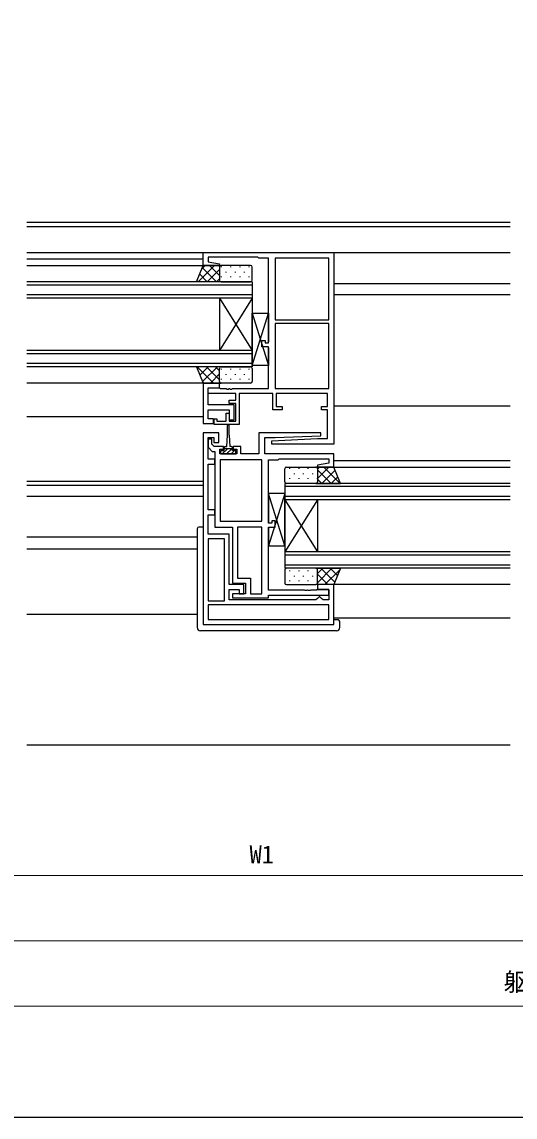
# Model space of a CAD drawing. Units: millimetres, scale not verified. Extents: x -437 to 438, y -681 to 679.
# Drawn here: x -197.3 to -46.3, y -681.2 to -345.9 of the extents above; entities that cross this region are included whole.
import ezdxf
from ezdxf.enums import TextEntityAlignment as Align

# ---------------------------------------------------------------- set-up
doc = ezdxf.new("R2010")
doc.units = ezdxf.units.MM
doc.header["$LTSCALE"] = 4
for name, color, linetype in [('0-2_YKK_11', 7, 'Continuous'), ('0-3_YKK_12', 2, 'Continuous'), ('0-4_YKK_13', 4, 'Continuous'), ('0-6_YKK_ZWAK', 7, 'Continuous'), ('0-7_YSS_K', 3, 'Continuous')]:
    doc.layers.add(name, color=color, linetype=linetype)
doc.layers.add('0-5_YKK_D', color=6, linetype='Continuous', lineweight=18)
doc.styles.add('ＭＳ ゴシック', font='')
doc.styles.get('ＭＳ ゴシック').set_extended_font_data('MS Gothic')

msp = doc.modelspace()

# ---------------------------------------------------------------- linework, layer by layer
at = {"layer": '0-2_YKK_11'}
for points in [[(-133.992, -458.32), (-133.809, -458.2), (-133.725, -458.2), (-133.542, -458.32), (-132.992, -458.32), (-132.809, -458.2), (-121.767, -458.2), (-121.767, -445.4), (-123.767, -445.4), (-123.767, -443.5), (-122.767, -443.5), (-122.767, -444.2), (-121.767, -444.2), (-121.767, -418.3), (-124.767, -418.3), (-125.067, -418), (-140.267, -418), (-140.267, -419.331), (-136.745, -419.952), (-136.793, -420.5), (-141.767, -420.5), (-141.767, -416.5), (-101.767, -416.5)], [(-101.767, -416.5), (-101.767, -475.2), (-120.754, -475.2), (-120.779, -474.226), (-106.767, -473.5), (-103.667, -473.5), (-103.667, -464.7), (-105.567, -464.7), (-105.567, -463.7), (-103.667, -463.7), (-103.667, -459.7), (-119.467, -459.7), (-119.467, -463.7), (-117.567, -463.7), (-117.567, -464.7), (-120.467, -464.7), (-120.467, -459.7), (-130.767, -459.7), (-130.767, -469.2), (-138.367, -469.2), (-138.367, -467.4), (-137.567, -467.4), (-137.567, -468.2), (-134.767, -468.2), (-134.767, -465.7), (-133.767, -465.7), (-133.767, -468.2), (-131.767, -468.2), (-131.767, -462.7), (-133.767, -462.7), (-133.767, -461.7), (-131.767, -461.7), (-131.767, -459.7), (-140.267, -459.7), (-140.267, -458), (-136.767, -458), (-136.421, -458.2), (-134.725, -458.2), (-134.542, -458.32), (-133.992, -458.32)], [(-122.867, -473.2), (-119.768, -473.2), (-105.756, -472.681), (-105.778, -471.7), (-124.767, -471.7), (-124.767, -478.2), (-130.267, -478.2), (-130.267, -475.9), (-132.567, -475.9), (-132.567, -476.7), (-131.467, -476.7), (-131.467, -478.2), (-136.667, -478.2), (-136.667, -476.7), (-135.567, -476.7), (-135.567, -475.9), (-138.367, -475.9), (-139.067, -475.2), (-139.067, -473.7), (-140.267, -473.7), (-140.267, -476.121), (-138.988, -477.4), (-138.167, -477.4)], [(-138.167, -477.4), (-138.167, -500.6), (-132.767, -500.6), (-132.767, -517.7), (-128.767, -517.7), (-128.767, -521), (-132.767, -521), (-132.767, -522.2), (-121.767, -522.2), (-121.767, -521.4), (-103.267, -521.4), (-103.267, -519.7), (-106.767, -519.7), (-107.113, -519.9), (-108.809, -519.9), (-108.992, -520.02), (-109.542, -520.02), (-109.725, -519.9), (-109.809, -519.9), (-109.992, -520.02), (-110.542, -520.02), (-110.725, -519.9), (-121.767, -519.9), (-121.767, -500.6), (-119.767, -500.6), (-119.767, -498.7), (-120.767, -498.7), (-120.767, -499.4), (-121.767, -499.4), (-121.767, -480), (-118.767, -480), (-118.467, -479.7), (-103.267, -479.7), (-103.267, -481.031), (-106.789, -481.652), (-106.741, -482.2), (-101.767, -482.2), (-101.767, -478.2), (-122.867, -478.2), (-122.867, -473.2)]]:
    msp.add_lwpolyline(points, dxfattribs=at)
for points in [[(-103.267, -437.1), (-103.267, -418.3), (-119.767, -418.3), (-119.767, -437.1)], [(-119.767, -438.3), (-119.767, -458.2), (-103.267, -458.2), (-103.267, -438.3)], [(-141.767, -456.5), (-141.767, -468.9), (-138.567, -468.9), (-138.567, -467.4), (-140.267, -467.4), (-140.267, -464.7), (-133.767, -464.7), (-133.767, -467.7), (-132.267, -467.7), (-132.267, -463.2), (-140.267, -463.2), (-140.267, -458), (-136.767, -458), (-136.767, -456.5)], [(-141.767, -471.7), (-141.767, -530.4), (-101.767, -530.4), (-101.767, -518.2), (-106.767, -518.2), (-106.767, -519.7), (-103.267, -519.7), (-103.267, -522.9), (-105.067, -522.9), (-105.567, -522.4), (-106.067, -521.9), (-106.267, -521.9), (-106.767, -522.4), (-107.267, -522.9), (-133.767, -522.9), (-133.767, -519.7), (-130.767, -519.7), (-130.767, -521), (-129.267, -521), (-129.267, -518.2), (-133.767, -518.2), (-133.767, -502.7), (-140.267, -502.7), (-140.267, -496.8), (-138.167, -496.8), (-138.167, -495.3), (-140.267, -495.3), (-140.267, -481.3), (-138.167, -481.3), (-138.167, -479.8), (-140.267, -479.8), (-140.267, -473.2), (-138.467, -473.2), (-138.467, -474.7), (-136.967, -474.7), (-136.967, -471.7)], [(-123.767, -498.8), (-123.767, -480), (-136.567, -480), (-136.567, -498.8)], [(-123.767, -521), (-123.767, -500.6), (-131.267, -500.6), (-131.267, -516.2), (-127.267, -516.2), (-127.267, -521)], [(-140.267, -504.2), (-140.267, -523.2), (-135.267, -523.2), (-135.267, -504.2)], [(-103.267, -524.4), (-140.267, -524.4), (-140.267, -528.9), (-103.267, -528.9)]]:
    msp.add_lwpolyline(points, close=True, dxfattribs=at)
at = {"layer": '0-3_YKK_12'}
for p, q in [((-195.766, -407.2), (-47.765, -407.2)), ((-195.766, -408.6), (-47.765, -408.6)), ((-195.766, -416.5), (-141.267, -416.5)), ((-195.766, -418.5), (-141.766, -418.5)), ((-102.267, -416.5), (-47.765, -416.5)), ((-195.766, -420.5), (-141.766, -420.5)), ((-126.767, -425.5), (-195.766, -425.5)), ((-126.767, -426.5), (-195.766, -426.5)), ((-101.766, -426), (-47.765, -426)), ((-126.767, -429.5), (-195.766, -429.5)), ((-126.767, -430.5), (-195.766, -430.5)), ((-136.767, -430.5), (-136.767, -446.5)), ((-136.767, -430.5), (-126.767, -446.5)), ((-126.767, -430.5), (-136.767, -446.5)), ((-101.766, -429.4), (-47.765, -429.4)), ((-126.767, -446.5), (-195.766, -446.5)), ((-126.767, -447.5), (-195.766, -447.5)), ((-126.767, -450.5), (-195.766, -450.5)), ((-141.767, -456.5), (-195.766, -456.5)), ((-101.766, -463.509), (-47.765, -463.509)), ((-195.766, -466.7), (-141.767, -466.7)), ((-102.064, -482.2), (-47.765, -482.2)), ((-101.766, -480.2), (-47.765, -480.2)), ((-195.766, -486.567), (-141.767, -486.567)), ((-195.766, -487.7), (-141.767, -487.7)), ((-116.767, -487.2), (-116.767, -513.2)), ((-47.766, -487.2), (-116.767, -487.2)), ((-47.766, -488.2), (-116.767, -488.2)), ((-195.766, -491.1), (-141.767, -491.1)), ((-47.766, -491.2), (-116.767, -491.2)), ((-106.767, -492.2), (-116.767, -508.2)), ((-116.767, -492.2), (-106.767, -508.2)), ((-47.766, -492.2), (-116.767, -492.2)), ((-106.767, -492.2), (-106.767, -508.2)), ((-195.766, -503.6), (-143.567, -503.6)), ((-195.766, -507.2), (-143.567, -507.2)), ((-47.766, -508.2), (-116.767, -508.2)), ((-47.766, -509.2), (-116.767, -509.2)), ((-47.766, -512.2), (-116.767, -512.2)), ((-47.766, -513.2), (-116.767, -513.2)), ((-47.765, -518.2), (-102.064, -518.2)), ((-195.766, -527.2), (-143.567, -527.2)), ((-101.767, -528.4), (-47.765, -528.4))]:
    msp.add_line(p, q, dxfattribs=at)
msp.add_lwpolyline([(-126.767, -425.5), (-126.767, -451.5), (-195.766, -451.5)], dxfattribs=at)
at = {"layer": '0-4_YKK_13'}
for p, q in [((-143.341, -425.5), (-138.341, -420.5)), ((-142.166, -421.497), (-141.169, -420.5)), ((-142.029, -421.155), (-137.684, -425.5)), ((-141.767, -420.5), (-136.267, -420.5)), ((-140.512, -425.5), (-136.767, -421.755)), ((-139.855, -420.5), (-136.767, -423.588)), ((-137.027, -420.5), (-136.726, -420.801)), ((-136.767, -421), (-136.767, -425)), ((-127.267, -420.5), (-136.267, -420.5)), ((-136.242, -420.855), (-136.242, -421.055)), ((-133.412, -420.855), (-133.412, -421.055)), ((-130.582, -420.855), (-130.582, -421.055)), ((-127.752, -420.855), (-127.752, -421.055)), ((-126.767, -425), (-126.767, -421)), ((-143.645, -425.195), (-143.341, -425.5)), ((-142.837, -423.175), (-140.512, -425.5)), ((-137.684, -425.5), (-136.767, -424.583)), ((-136.267, -425.5), (-127.267, -425.5)), ((-136.242, -423.885), (-136.242, -424.085)), ((-134.827, -422.47), (-134.827, -422.67)), ((-133.412, -423.885), (-133.412, -424.085)), ((-131.997, -422.47), (-131.997, -422.67)), ((-130.582, -423.885), (-130.582, -424.085)), ((-129.167, -422.47), (-129.167, -422.67)), ((-127.752, -423.885), (-127.752, -424.085)), ((-126.767, -435.1), (-121.767, -451.1)), ((-126.767, -451.1), (-121.767, -435.1)), ((-143.625, -451.5), (-138.625, -456.5)), ((-143.564, -452.008), (-143.056, -451.5)), ((-142.756, -454.028), (-140.228, -451.5)), ((-141.948, -456.048), (-137.399, -451.5)), ((-140.796, -451.5), (-136.767, -455.529)), ((-137.968, -451.5), (-136.767, -452.701)), ((-136.767, -456), (-136.767, -452)), ((-136.267, -451.5), (-127.267, -451.5)), ((-136.242, -452.185), (-136.242, -452.385)), ((-133.412, -452.185), (-133.412, -452.385)), ((-130.582, -452.185), (-130.582, -452.385)), ((-127.752, -452.185), (-127.752, -452.385)), ((-126.767, -452), (-126.767, -456)), ((-139.571, -456.5), (-136.767, -453.696)), ((-136.242, -455.215), (-136.242, -455.415)), ((-134.827, -453.8), (-134.827, -454)), ((-133.412, -455.215), (-133.412, -455.415)), ((-131.997, -453.8), (-131.997, -454)), ((-130.582, -455.215), (-130.582, -455.415)), ((-129.167, -453.8), (-129.167, -454)), ((-127.752, -455.215), (-127.752, -455.415)), ((-141.976, -455.977), (-141.453, -456.5)), ((-141.767, -456.5), (-136.267, -456.5)), ((-136.743, -456.5), (-136.608, -456.366)), ((-127.267, -456.5), (-136.267, -456.5)), ((-134.567, -475.9), (-134.317, -472.4)), ((-134.317, -472.4), (-134.317, -469.45)), ((-133.817, -472.4), (-133.817, -469.45)), ((-133.817, -472.4), (-133.567, -475.9)), ((-134.917, -475.9), (-134.567, -475.9)), ((-133.217, -475.9), (-133.567, -475.9)), ((-136.367, -477.295), (-136.172, -477.1)), ((-135.925, -478.2), (-134.325, -476.6)), ((-132.817, -476.6), (-135.317, -476.6)), ((-134.578, -478.2), (-132.978, -476.6)), ((-133.231, -478.2), (-132.131, -477.1)), ((-131.884, -478.2), (-131.767, -478.083)), ((-116.767, -486.7), (-116.767, -482.7)), ((-116.267, -482.2), (-107.267, -482.2)), ((-115.352, -482.555), (-115.352, -482.755)), ((-112.522, -482.555), (-112.522, -482.755)), ((-109.692, -482.555), (-109.692, -482.755)), ((-101.767, -482.2), (-107.267, -482.2)), ((-106.862, -482.555), (-106.862, -482.755)), ((-106.767, -482.857), (-106.11, -482.2)), ((-106.767, -485.685), (-103.282, -482.2)), ((-106.767, -482.7), (-106.767, -486.7)), ((-104.796, -482.2), (-99.796, -487.2)), ((-101.968, -482.2), (-101.633, -482.535)), ((-115.352, -485.585), (-115.352, -485.785)), ((-113.937, -484.17), (-113.937, -484.37)), ((-112.522, -485.585), (-112.522, -485.785)), ((-111.107, -484.17), (-111.107, -484.37)), ((-109.692, -485.585), (-109.692, -485.785)), ((-108.277, -484.17), (-108.277, -484.37)), ((-106.862, -485.585), (-106.862, -485.785)), ((-106.767, -483.058), (-102.625, -487.2)), ((-106.767, -485.886), (-105.453, -487.2)), ((-105.453, -487.2), (-101.392, -483.138)), ((-102.625, -487.2), (-100.583, -485.159)), ((-107.267, -487.2), (-116.267, -487.2)), ((-99.796, -487.2), (-99.775, -487.179)), ((-116.767, -490.3), (-121.767, -506.3)), ((-116.767, -506.3), (-121.767, -490.3)), ((-143.567, -501.1), (-143.567, -516.177)), ((-141.767, -500.6), (-143.067, -500.6)), ((-143.567, -516.177), (-143.567, -531.368)), ((-116.767, -513.7), (-116.767, -517.7)), ((-107.267, -513.2), (-116.267, -513.2)), ((-115.352, -513.885), (-115.352, -514.085)), ((-113.937, -515.5), (-113.937, -515.7)), ((-112.522, -513.885), (-112.522, -514.085)), ((-111.107, -515.5), (-111.107, -515.7)), ((-109.692, -513.885), (-109.692, -514.085)), ((-108.277, -515.5), (-108.277, -515.7)), ((-106.862, -513.885), (-106.862, -514.085)), ((-106.767, -514.798), (-105.169, -513.2)), ((-106.767, -517.626), (-102.341, -513.2)), ((-106.767, -517.7), (-106.767, -513.7)), ((-106.767, -514.999), (-103.566, -518.2)), ((-105.738, -513.2), (-101.473, -517.465)), ((-104.512, -518.2), (-99.937, -513.625)), ((-102.909, -513.2), (-100.665, -515.444)), ((-100.081, -513.2), (-99.857, -513.424)), ((-116.267, -518.2), (-107.267, -518.2)), ((-115.352, -516.915), (-115.352, -517.115)), ((-112.522, -516.915), (-112.522, -517.115)), ((-109.692, -516.915), (-109.692, -517.115)), ((-101.767, -518.2), (-107.267, -518.2)), ((-106.862, -516.915), (-106.862, -517.115)), ((-106.78, -517.814), (-106.394, -518.2)), ((-100.467, -529), (-101.767, -529)), ((-99.967, -531.368), (-99.967, -529.5)), ((-100.967, -532.368), (-142.567, -532.368))]:
    msp.add_line(p, q, dxfattribs=at)
for points in [[(-136.267, -425.5), (-143.767, -425.5), (-141.767, -420.5)], [(-121.767, -445.7), (-121.767, -451.1), (-126.767, -451.1), (-126.767, -435.1), (-121.767, -435.1), (-121.767, -443.9)], [(-136.267, -451.5), (-143.767, -451.5), (-141.767, -456.5)], [(-136.367, -478.2), (-131.767, -478.2), (-131.767, -477.1), (-132.817, -477.1), (-132.817, -476.3)], [(-136.367, -478.2), (-136.367, -477.1), (-135.317, -477.1), (-135.317, -476.3)], [(-107.267, -487.2), (-99.767, -487.2), (-101.767, -482.2)], [(-121.767, -500.9), (-121.767, -506.3), (-116.767, -506.3), (-116.767, -490.3), (-121.767, -490.3), (-121.767, -499.1)], [(-107.267, -513.2), (-99.767, -513.2), (-101.767, -518.2)]]:
    msp.add_lwpolyline(points, dxfattribs=at)
for centre, radius, start, end in [((-136.267, -421), 0.5, 90, 180), ((-127.267, -421), 0.5, 0, 90), ((-136.267, -425), 0.5, 180, 270), ((-127.267, -425), 0.5, 270, 0), ((-136.267, -452), 0.5, 90, 180), ((-127.267, -452), 0.5, 0, 90), ((-136.267, -456), 0.5, 180, 270), ((-127.267, -456), 0.5, 270, 0), ((-134.067, -469.45), 0.25, 0, 180), ((-134.917, -476.3), 0.4, 90, 180), ((-133.217, -476.3), 0.4, 0, 90), ((-116.267, -482.7), 0.5, 90, 180), ((-107.267, -482.7), 0.5, 0, 90), ((-116.267, -486.7), 0.5, 180, 270), ((-107.267, -486.7), 0.5, 270, 0), ((-143.067, -501.1), 0.5, 90, 180), ((-116.267, -513.7), 0.5, 90, 180), ((-107.267, -513.7), 0.5, 0, 90), ((-116.267, -517.7), 0.5, 180, 270), ((-107.267, -517.7), 0.5, 270, 0), ((-100.467, -529.5), 0.5, 0, 90), ((-142.567, -531.368), 1, 180, 270), ((-100.967, -531.368), 1, 270, 0)]:
    msp.add_arc(centre, radius, start, end, dxfattribs=at)
at = {"layer": '0-5_YKK_D'}
for p, q in [((-289.767, -607.2), (46.233, -607.2)), ((-289.767, -627.2), (291.167, -627.2)), ((358.167, -647.2), (-356.767, -647.2))]:
    msp.add_line(p, q, dxfattribs=at)
at = {"layer": '0-6_YKK_ZWAK'}
msp.add_lwpolyline([(-436.8, -681.2), (438.2, -681.2), (438.2, 643.8)], dxfattribs=at)
at = {"layer": '0-7_YSS_K'}
msp.add_line((-195.766, -567.2), (-47.765, -567.2), dxfattribs=at)

# ---------------------------------------------------------------- texts
at = {"layer": '0-5_YKK_D', "style": 'ＭＳ ゴシック'}
for s, p in [('W1', (-127.562, -605.2)), ('躯体開口幅＝W＋120', (-49.776, -644.22))]:
    msp.add_text(s, height=5.499, dxfattribs=at).set_placement(p, align=Align.BOTTOM_LEFT)

doc.saveas('drawing.dxf')
